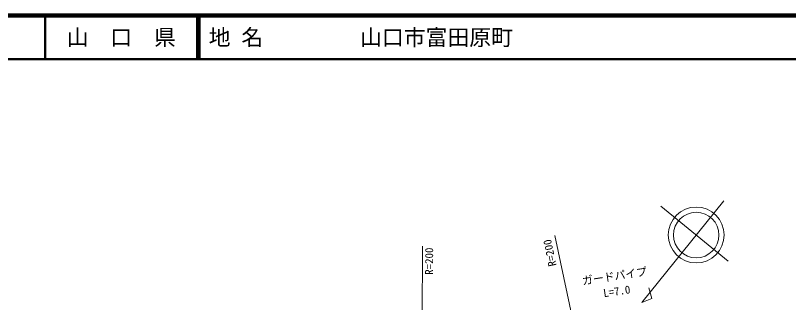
# Model space of a CAD drawing. Units: millimetres, scale not verified. Extents: x 40000 to 680000, y 20000 to 380000.
# Drawn here: x 326169 to 503084, y 314377 to 380000 of the extents above; entities that cross this region are included whole.
import ezdxf
from ezdxf.enums import TextEntityAlignment as Align

# ---------------------------------------------------------------- set-up
doc = ezdxf.new("R2010")
doc.units = ezdxf.units.MM
doc.header["$LTSCALE"] = 1000
for name, color, linetype, lineweight in [('M-BMK-SRVR', 3, 'Continuous', 13), ('M-STR-HTXT', 7, 'Continuous', 13), ('M-TTL', 2, 'Continuous', 140), ('M-TTL-LINE', 7, 'Continuous', 50)]:
    doc.layers.add(name, color=color, linetype=linetype, lineweight=lineweight)
doc.layers.add('M-TTL-TXT', color=7, linetype='Continuous')
doc.styles.add('ＭＳ ゴシック', font='')
doc.styles.get('ＭＳ ゴシック').set_extended_font_data('MS Gothic')

msp = doc.modelspace()

# ---------------------------------------------------------------- linework, layer by layer
at = {"layer": 'M-BMK-SRVR'}
for p, q in [((488266, 337653), (469544, 314409)), ((473879, 336395), (489300, 323822)), ((449617, 329713), (458024, 289834)), ((419309, 327225), (419118, 285537)), ((471786, 315295), (471114, 317739)), ((469544, 314409), (471786, 315295))]:
    msp.add_line(p, q, dxfattribs=at)
for centre, radius in [((481958, 329814), 6388), ((481957, 329804), 5211)]:
    msp.add_circle(centre, radius, dxfattribs=at)
at = {"layer": 'M-TTL'}
msp.add_line((680000, 380000), (40000, 380000), dxfattribs=at)
at = {"layer": 'M-TTL-LINE'}
for p, q in [((333000, 380000), (333000, 370000)), ((367750, 380000), (367750, 370000)), ((368250, 380000), (368250, 370000)), ((40000, 370000), (680000, 370000))]:
    msp.add_line(p, q, dxfattribs=at)

# ---------------------------------------------------------------- texts
at = {"layer": 'M-BMK-SRVR', "style": 'ＭＳ ゴシック'}
for rotation, p in [(101.903, (450529, 322966)), (89.737, (422279, 320700))]:
    msp.add_text('R=200', height=1833, rotation=rotation, dxfattribs=at).set_placement(p, align=Align.BOTTOM_LEFT)
at = {"layer": 'M-STR-HTXT', "style": 'ＭＳ ゴシック'}
for s, p in [('ガードパイプ', (463475, 318966)), ('L=7.0', (463992, 315504))]:
    msp.add_text(s, height=1833, rotation=8.482, dxfattribs=at).set_placement(p, align=Align.BOTTOM_CENTER)
at = {"layer": 'M-TTL-TXT', "style": 'ＭＳ ゴシック'}
msp.add_text('山\u3000口\u3000県', height=3666, dxfattribs=at).set_placement((350375, 375000), align=Align.MIDDLE_CENTER)
for s, p in [('地 名', (370380, 375000)), ('山口市富田原町', (405024, 375000))]:
    msp.add_text(s, height=3666, dxfattribs=at).set_placement(p, align=Align.MIDDLE_LEFT)

doc.saveas('drawing.dxf')
